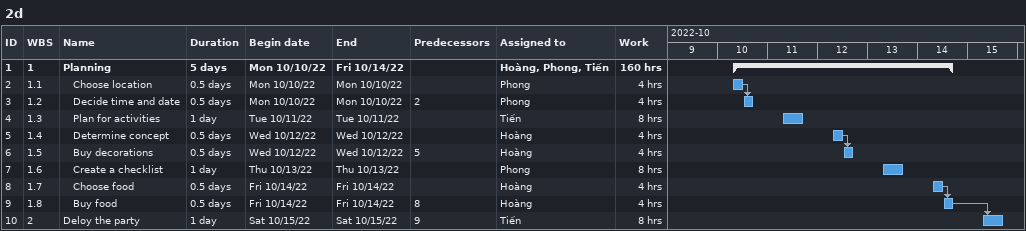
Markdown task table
2d

| ID | WBS | Task | Duration | Start | Finish | Predecessors | Resources | Work (h) |
|---|---|---|---|---|---|---|---|---|
| 1 | 1 | **Planning** | 5d | 2022-10-10 | 2022-10-14 |  | Hoàng, Phong, Tiến | 160 |
| 2 | 1.1 | Choose location | 0.5d | 2022-10-10 | 2022-10-10 |  | Phong | 4 |
| 3 | 1.2 | Decide time and date | 0.5d | 2022-10-10 | 2022-10-10 | 2 | Phong | 4 |
| 4 | 1.3 | Plan for activities | 1d | 2022-10-11 | 2022-10-11 |  | Tiến | 8 |
| 5 | 1.4 | Determine concept | 0.5d | 2022-10-12 | 2022-10-12 |  | Hoàng | 4 |
| 6 | 1.5 | Buy decorations | 0.5d | 2022-10-12 | 2022-10-12 | 5 | Hoàng | 4 |
| 7 | 1.6 | Create a checklist | 1d | 2022-10-13 | 2022-10-13 |  | Phong | 8 |
| 8 | 1.7 | Choose food | 0.5d | 2022-10-14 | 2022-10-14 |  | Hoàng | 4 |
| 9 | 1.8 | Buy food | 0.5d | 2022-10-14 | 2022-10-14 | 8 | Hoàng | 4 |
| 10 | 2 | Deloy the party | 1d | 2022-10-15 | 2022-10-15 | 9 | Tiến | 8 |
